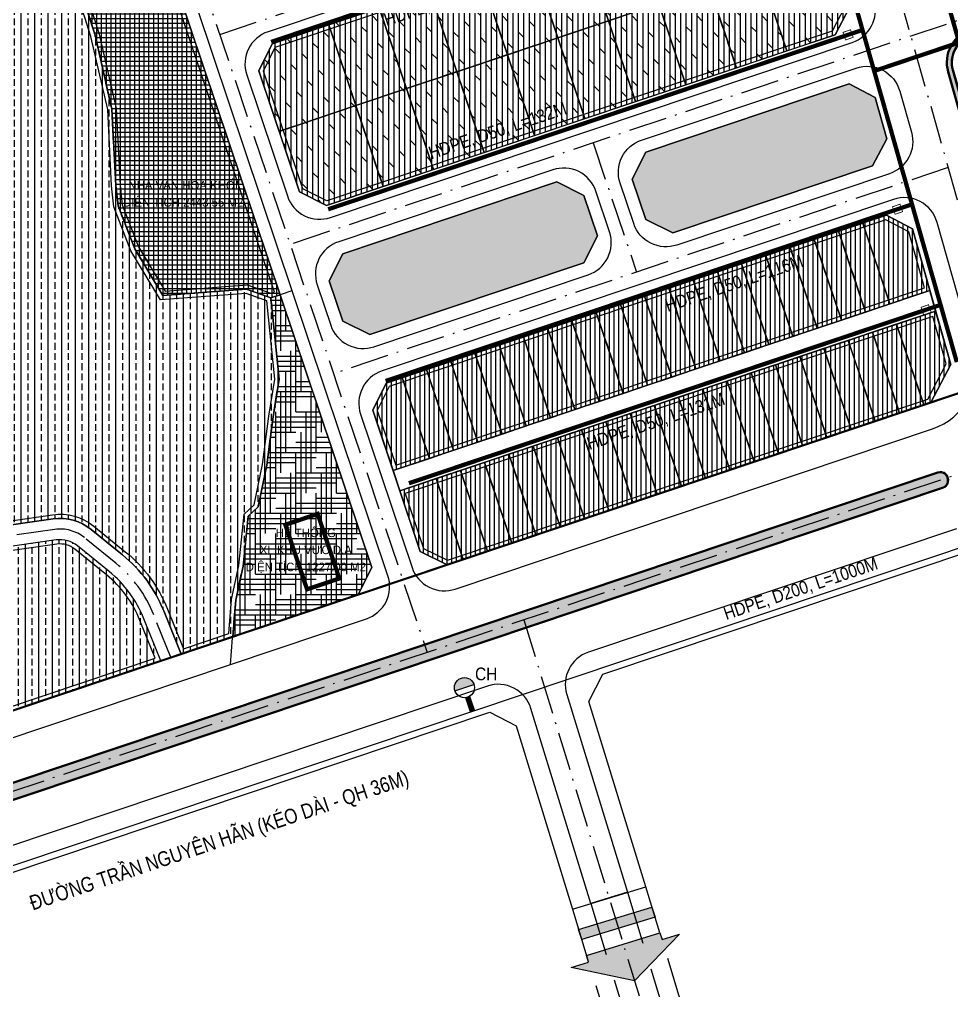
# Model space of a CAD drawing. Header units: metres. Extents: x 566631 to 574417, y 2062953 to 2068466.
# Drawn here: x 568291.8 to 568510.6, y 2065865.2 to 2066093.2 of the extents above; entities that cross this region are included whole.
import ezdxf
from ezdxf.enums import TextEntityAlignment as Align

# ---------------------------------------------------------------- set-up
doc = ezdxf.new("R2010")
doc.units = ezdxf.units.M
for name, pattern in [('ACAD_ISO10W100', [18.5, 12, -3, 0.5, -3]), ('CENTER', [2, 1.25, -0.25, 0.25, -0.25]), ('HIDDEN', [0.375, 0.25, -0.125])]:
    doc.linetypes.add(name, pattern=pattern)
doc.layers.get('0').update_dxf_attribs({"linetype": 'CONTINUOUS'})
doc.layers.add('boDnv', color=54, linetype='CONTINUOUS', lineweight=25)
for name, color, linetype in [('BoThamCo', 94, 'CONTINUOUS'), ('cap nuoc', 5, 'CONTINUOUS'), ('ChiaLo', 128, 'CENTER'), ('dat cong cong', 240, 'CONTINUOUS'), ('datHTKT', 20, 'CONTINUOUS'), ('datOBt', 42, 'CONTINUOUS'), ('datOlienke', 42, 'CONTINUOUS'), ('ddc', 32, 'CONTINUOUS'), ('ghi_chu', 7, 'CONTINUOUS'), ('hacth sdd', 8, 'CONTINUOUS'), ('hatchViaHe+LogDg', 129, 'CONTINUOUS'), ('LogDg', 7, 'CONTINUOUS'), ('LogDg phu', 7, 'CONTINUOUS'), ('loKBT', 42, 'CONTINUOUS'), ('LoLK', 6, 'CONTINUOUS'), ('RANHGIOI', 2, 'HIDDEN'), ('TimDg', 222, 'CONTINUOUS'), ('ViaHeS', 32, 'CONTINUOUS'), ('ViaHeSphu', 32, 'CONTINUOUS')]:
    doc.layers.add(name, color=color, linetype=linetype)
doc.styles.add('avantH', font='VHAVAN.ttf', dxfattribs={"height": 10})
doc.styles.add('phu', font='VHAVAN.ttf')
doc.styles.add('rms', font='romans.shx', dxfattribs={"width": 0.7, "bigfont": 'vns.shx'})
doc.styles.add('text', font='VHARIALN.ttf')
doc.linetypes.add('ADL', pattern='A,0.125,-0.15,["++",rms,S=0.5,R=0,X=0,Y=-0.2245],-1.35,1.125', length=2.75)
doc.linetypes.add('CN', pattern='A,22.92635,-1.427933,["cn",text,S=7,R=0,X=0,Y=-3.227539],-12.720089,24.170558', length=61.24493)

# ---------------------------------------------------------------- blocks, each defined once
blk = doc.blocks.new('HVD')
at = {"layer": 'cap nuoc', "color": 2, "lineweight": 0, "const_width": 0.3968999999999999}
blk.add_lwpolyline([(1.969350016675889, -2.049611301394179), (1.975967993028462, 1.919383181026205), (-1.993026489159092, 1.926001157145947), (-1.999644465744495, -2.042993325740099)], close=True, dxfattribs=at)
at = {"layer": 'cap nuoc', "color": 2, "linetype": 'Continuous', "lineweight": 0, "const_width": 0.1714607999999999}
for points in [[(-0.9872590047307312, 1.066059216856956), (0.9872590049635619, -1.066059217089787)], [(0.9389827866107225, 1.108816450694576), (-0.9389827870763838, -1.108816451160237)], [(1.019635720178485, 1.110606722533703), (-0.9066060711629689, 1.067849488928914)], [(0.9872590049635619, -1.066059217089787), (-0.9389827870763838, -1.108816451160237)]]:
    blk.add_lwpolyline(points, dxfattribs=at)
at = {"layer": 'cap nuoc', "color": 2, "lineweight": 0, "const_width": 1.984499999999999}
for points in [[(0.05373262194916606, 1.120966767659411), (0.03406086284667253, 1.804067696910352)], [(0.02952365926466882, -1.898068821523339), (0.02833772054873407, -1.054863744415343)]]:
    blk.add_lwpolyline(points, dxfattribs=at)

msp = doc.modelspace()

# ---------------------------------------------------------------- hatches: boundary and pattern name
h = msp.add_hatch()
h.set_pattern_fill('DOLMIT', color=40, scale=0.2, angle=90, style=0)
h.set_pattern_definition([(90, (568348.0354423441, 2066049.547926637), (-1.27, 7.776507174585693e-17), []), (135, (568348.0354423441, 2066049.547926637), (-2.539998268700197, -2.539998268700197), [1.796052, -3.5921])])
h.paths.add_polyline_path([(568486.6554240078, 2066096.008488852), (568483.2806343631, 2066089.607747814), (568363.9111248472, 2066049.547926637), (568357.5801499207, 2066052.697332371), (568348.0354423441, 2066081.138474353), (568351.1848480783, 2066087.46944928), (568472.3452544732, 2066128.130286656), (568478.450845489, 2066124.91111481)])
at = {"layer": 'cap nuoc'}
msp.add_hatch(color=1, dxfattribs=at).paths.add_polyline_path([(568398.5348369951, 2065937.102899789, 0.4142135622408622), (568395.5374552897, 2065938.581805967, 0.4142135623708078), (568394.0585491118, 2065935.584424263)])
at = {"layer": 'hacth sdd'}
h = msp.add_hatch(dxfattribs=at)
h.set_pattern_fill('BRASS', color=57, scale=0.5, angle=90, style=0)
h.set_pattern_definition([(90, (568266.8793983184, 2065944.215789926), (-3.175, 1.944126793646423e-16), []), (90, (568265.2918983183, 2065944.215789926), (-3.175, 1.944126793646423e-16), [1.5875, -0.79375])])
edge = h.paths.add_edge_path()
edge.add_line((568351.3674999999, 2065999.907999998), (568352.8139, 2066008.756))
edge.add_line((568352.8139, 2066008.756), (568350.8340941108, 2066027.838424062))
edge.add_line((568350.8340941108, 2066027.838424062), (568345.1729999994, 2066029.863000001))
edge.add_line((568345.1729999994, 2066029.863000001), (568325.5022999999, 2066028.388))
edge.add_line((568325.5022999999, 2066028.388), (568318.9279, 2066039.339))
edge.add_line((568318.9279, 2066039.339), (568314.9863983076, 2066049.423599376))
edge.add_line((568314.9863983076, 2066049.423599376), (568314.4636000001, 2066054.183000003))
edge.add_line((568314.4636000001, 2066054.183000003), (568313.5623999998, 2066072.149000001))
edge.add_line((568313.5623999998, 2066072.149000001), (568309.5899999994, 2066089.465000002))
edge.add_line((568309.5899999994, 2066089.465000002), (568303.3640622199, 2066109.111034814))
edge.add_line((568303.3640622199, 2066109.111034814), (568305.4579381634, 2066122.428643822))
edge.add_line((568305.4579381634, 2066122.428643822), (568308.3270612455, 2066126.268391711))
edge.add_line((568308.3270612455, 2066126.268391711), (568298.8248246654, 2066158.844744774))
edge.add_line((568298.8248246654, 2066158.844744774), (568299.7726598099, 2066167.626184671))
edge.add_line((568299.7726598099, 2066167.626184671), (568305.1559680107, 2066171.192696628))
edge.add_line((568305.1559680107, 2066171.192696628), (568304.4923737963, 2066173.170062317))
edge.add_line((568304.4923737963, 2066173.170062317), (568298.1814854505, 2066176.260822262))
edge.add_line((568298.1814854505, 2066176.260822262), (568290.1435999983, 2066173.452))
edge.add_line((568290.1435999983, 2066173.452), (568271.6118055442, 2066163.570508606))
edge.add_line((568271.6118055442, 2066163.570508606), (568268.9940249232, 2066159.159125155))
edge.add_line((568268.9940249232, 2066159.159125155), (568269.8847778293, 2066068.284759742))
edge.add_line((568269.8847778293, 2066068.284759742), (568267.9513999998, 2066022.266999998))
edge.add_line((568267.9513999998, 2066022.266999998), (568266.8793983184, 2065974.764369501))
edge.add_arc((568269.8786346917, 2065974.696685114), 2.999999999910792, 178.7072137354958, 278.1529226657059)
edge.add_line((568270.3040815864, 2065971.727005849), (568299.7805802036, 2065975.949914685))
edge.add_arc((568301.4114599662, 2065964.566144167), 11.49999999982594, 50.86864694758958, 98.15292266340992, ccw=False)
edge.add_line((568308.6691142952, 2065973.486707694), (568316.054263965, 2065967.478246088))
edge.add_arc((568295.5435017319, 2065942.267957858), 32.5000000000303, 21.86286711075968, 50.86864695039941, ccw=False)
edge.add_line((568325.7060298783, 2065954.370515266), (568329.7805605613, 2065944.215789926))
edge.add_line((568329.7805605613, 2065944.215789926), (568341.9024460879, 2065948.283835179))
edge.add_line((568341.9024460879, 2065948.283835179), (568342.6188681677, 2065956.87019987))
edge.add_line((568342.6188681677, 2065956.87019987), (568344.3313999998, 2065964.883999999))
edge.add_line((568344.3313999998, 2065964.883999999), (568345.571, 2065976.577))
edge.add_line((568345.571, 2065976.577), (568347.8497000001, 2065978.769000001))
edge.add_line((568347.8497000001, 2065978.769000001), (568349.9137, 2065988.549))
edge.add_line((568349.9137, 2065988.549), (568351.3674999999, 2065999.907999998))
at = {"layer": 'hacth sdd', "linetype": 'ByBlock'}
h = msp.add_hatch(dxfattribs=at)
h.set_pattern_fill('NET', color=1, scale=0.35, style=0)
h.set_pattern_definition([(0, (568303.3640622199, 2066027.838424062), (0, 1.11125), []), (90, (568303.3640622199, 2066027.838424062), (-1.11125, 6.80444377776248e-17), [])])
h.paths.add_polyline_path([(568319.0272458474, 2066129.859321115), (568308.3270612452, 2066126.26839171), (568305.4579381635, 2066122.428643822), (568303.3640622199, 2066109.111034814), (568309.5899999988, 2066089.465000002), (568313.5623999998, 2066072.149000001), (568314.4636000001, 2066054.183000004), (568314.9863983075, 2066049.423599376), (568318.9279000001, 2066039.339), (568325.5022999996, 2066028.388000001), (568345.1729999993, 2066029.863000001), (568350.8340941109, 2066027.838424062), (568353.0188965508, 2066028.571633032)])
h.paths.add_polyline_path([(568315.548470953, 2066047.932087828), (568345.0170763726, 2066047.932087828), (568345.0170763726, 2066052.682914001), (568315.548470953, 2066052.682914001)], flags=25)
h.paths.add_polyline_path([(568316.2332032728, 2066052.478023056), (568344.3323440527, 2066052.478023056), (568344.3323440527, 2066056.871942421), (568316.2332032728, 2066056.871942421)], flags=24)
at = {"layer": 'hacth sdd'}
h = msp.add_hatch(dxfattribs=at)
h.set_pattern_fill('CROSS', color=64, scale=0.05, style=0)
h.set_pattern_definition([(0, (568509.6369455474, 2066071.722147019), (0.3175, 0.3175), [0.15875, -0.4762500000000001]), (90, (568509.7163205474, 2066071.642772019), (-0.3175, 0.3175), [0.15875, -0.4762500000000001])])
edge = h.paths.add_edge_path()
edge.add_arc((568517.3448232812, 2066083.10775291), 7.750000000162574, 108.5514997310788, 195.847635484185)
edge.add_line((568509.8893907969, 2066080.991381848), (568512.4184256666, 2066072.082240604))
edge.add_arc((568512.8994213109, 2066072.218780672), 0.5000000000263506, 195.8476354566438, 285.8476354731199)
edge.add_arc((568512.8994213106, 2066072.218780672), 0.5000000002337133, 285.8476354915003, 375.8476354786671)
edge.add_line((568513.380416955, 2066072.355320741), (568510.8513820854, 2066081.264461985))
edge.add_arc((568517.3448232809, 2066083.10775291), 6.749999999734002, 108.55149973139831, 195.8476354869036, ccw=False)
edge.add_line((568515.1972640762, 2066089.507009856), (568554.7653288923, 2066102.785858092))
edge.add_arc((568554.6062504327, 2066103.259877125), 0.4999999998644963, 288.5514997353313, 378.5514997479784)
edge.add_arc((568554.6062504324, 2066103.259877126), 0.4999999999741136, 18.55149968890169, 108.5514997141958)
edge.add_line((568554.447171973, 2066103.733896159), (568514.8791071571, 2066090.455047922))
h = msp.add_hatch(dxfattribs=at)
h.set_pattern_fill('CROSS', color=64, scale=0.05, style=0)
h.set_pattern_definition([(0, (568435.6824570994, 2066043.072477463), (0.3175, 0.3175), [0.15875, -0.4762500000000001]), (90, (568435.7618320994, 2066042.993102463), (-0.3175, 0.3175), [0.15875, -0.4762500000000001])])
h.paths.add_polyline_path([(568492.0289382746, 2066058.789716741), (568495.4037279197, 2066065.190457779), (568492.6668393456, 2066074.831814316), (568486.5612483297, 2066078.050986161), (568438.8318628339, 2066062.033238785), (568435.6824570994, 2066055.702263859), (568438.8640262915, 2066046.221883197), (568445.1950012185, 2066043.072477463)])
h = msp.add_hatch(dxfattribs=at)
h.set_pattern_fill('CROSS', color=64, scale=0.05, style=0)
h.set_pattern_definition([(0, (568364.5796021438, 2066019.210708522), (0.3175, 0.3175), [0.15875, -0.4762500000000001]), (90, (568364.6589771438, 2066019.131333522), (-0.3175, 0.3175), [0.15875, -0.4762500000000001])])
h.paths.add_polyline_path([(568427.4875694988, 2066042.404000167), (568424.3060003067, 2066051.884380828), (568417.9750253796, 2066055.033786563), (568367.7290078779, 2066038.171469843), (568364.5796021438, 2066031.840494917), (568367.7611713358, 2066022.360114256), (568374.0921462626, 2066019.210708522), (568424.3381637646, 2066036.07302524)])
h = msp.add_hatch(dxfattribs=at)
h.set_pattern_fill('ANSI31', color=30, scale=0.35, angle=45, style=0)
h.set_pattern_definition([(90, (568374.7606235588, 2065987.282705812), (-1.11125, 1.110223024625157e-16), [])])
h.paths.add_polyline_path([(568505.517432517, 2066029.562470264), (568501.4151432577, 2066044.013783243), (568495.309552242, 2066047.23295509), (568377.9100292929, 2066007.834251729), (568374.7606235588, 2066001.503276803), (568379.5329773471, 2065987.282705812)])
h = msp.add_hatch(dxfattribs=at)
h.set_pattern_fill('HOUND', color=8, scale=0.75, style=0)
h.set_pattern_definition([(0, (0, 0), (4.762499999999999, 1.190625), [19.05, -9.524999999999999]), (90, (0, 0), (-1.190625, -4.762499999999999), [19.05, -9.524999999999999])])
h.paths.add_polyline_path([(568353.0188965506, 2066028.571633031), (568350.8340941106, 2066027.838424063), (568352.8139, 2066008.756), (568351.3675000003, 2065999.908), (568349.9137000002, 2065988.549000002), (568347.8497000001, 2065978.769000001), (568345.571, 2065976.577), (568344.3313999998, 2065964.883999998), (568342.6188681676, 2065956.870199869), (568341.9024460879, 2065948.283835178), (568371.370253204, 2065958.173086531), (568374.5196589387, 2065964.504061458)])
h.paths.add_polyline_path([(568351.3277893483, 2065970.304413356), (568366.8056479075, 2065970.304413356), (568366.8056479075, 2065975.428008861), (568351.3277893483, 2065975.428008861)], flags=24)
h.paths.add_polyline_path([(568347.8800034923, 2065966.441558101), (568370.2534337633, 2065966.441558101), (568370.2534337633, 2065970.528141049), (568347.8800034923, 2065970.528141049)], flags=24)
h.paths.add_polyline_path([(568344.3324159181, 2065962.366541578), (568373.8010213377, 2065962.366541578), (568373.8010213377, 2065967.117367751), (568344.3324159181, 2065967.117367751)], flags=24)
h = msp.add_hatch(dxfattribs=at)
h.set_pattern_fill('ANSI31', color=30, scale=0.35, angle=45, style=0)
h.set_pattern_definition([(90, (568381.1237619434, 2065965.172538755), (-1.11125, 1.110223024625157e-16), [])])
h.paths.add_polyline_path([(568505.7157784854, 2066003.258785055), (568510.4404839883, 2066012.219822507), (568506.8843550032, 2066024.74715291), (568381.1237619434, 2065982.542515481), (568385.8961157319, 2065968.321944489), (568392.2270906582, 2065965.172538755)])
h = msp.add_hatch(dxfattribs=at)
h.set_pattern_fill('CROSS', color=64, scale=0.05, style=0)
h.set_pattern_definition([(0, (568124.4922125977, 2065856.434559209), (0.3175, 0.3175), [0.15875, -0.4762500000000001]), (90, (568124.5715875977, 2065856.355184209), (-0.3175, 0.3175), [0.15875, -0.4762500000000001])])
edge = h.paths.add_edge_path()
edge.add_line((568507.4016826156, 2065986.683880588), (568218.8903567226, 2065889.860896478))
edge.add_arc((568219.1289744121, 2065889.149867929), 0.7499999998152637, 108.551499739547, 198.5514997423194)
edge.add_line((568218.4179458625, 2065888.911250239), (568219.0542454217, 2065887.015216656))
edge.add_arc((568219.7652739711, 2065887.253834346), 0.7499999998145147, 198.5514997114234, 288.5514997311157)
edge.add_line((568220.0038916605, 2065886.542805796), (568508.5152175536, 2065983.365789906))
edge.add_arc((568507.9584500846, 2065985.024835247), 1.749977559046246, 288.5514997359101, 468.5514997322966)
h = msp.add_hatch(dxfattribs=at)
h.set_pattern_fill('BRASS', color=57, scale=0.5, angle=90, style=0)
h.set_pattern_definition([(90, (0, 0), (-3.175, 1.944126793646423e-16), []), (90, (-1.5875, 9.720633968232115e-17), (-3.175, 1.944126793646423e-16), [1.5875, -0.79375])])
edge = h.paths.add_edge_path()
edge.add_arc((568295.5435017324, 2065942.267957858), 27.49999999979212, 21.86286711176513, 50.86864695136187)
edge.add_line((568312.8987620829, 2065963.599740206), (568305.5136124133, 2065969.608201813))
edge.add_arc((568301.4114599663, 2065964.566144167), 6.500000000457892, 50.86864694940639, 98.15292267179971)
edge.add_line((568300.4896583604, 2065971.000449242), (568269.2016005784, 2065966.518009947))
edge.add_arc((568269.627047473, 2065963.548330682), 3.000000000026891, 98.15292266350501, 178.7072137355459)
edge.add_line((568266.6278110995, 2065963.616015069), (568266.5147211042, 2065958.604761486))
edge.add_line((568266.5147211042, 2065958.604761486), (568267.5512936377, 2065934.916565742))
edge.add_line((568267.5512936377, 2065934.916565742), (568268.4270025401, 2065926.715778297))
edge.add_line((568268.4270025401, 2065926.715778297), (568271.5896563198, 2065924.687208234))
edge.add_line((568271.5896563198, 2065924.687208234), (568325.032442661, 2065942.622344876))
edge.add_line((568325.032442661, 2065942.622344876), (568321.0656409328, 2065952.508583358))
at = {"layer": 'hatchViaHe+LogDg'}
for points in [[(568423.091699341, 2065879.562989462), (568440.3012870726, 2065884.838412654), (568441.0556522327, 2065882.504140747), (568423.8110752319, 2065877.216227499)], [(568442.664325449, 2065877.192979452), (568446.7711588854, 2065878.451887258), (568436.1809333274, 2065867.502837894), (568421.3129150103, 2065870.6461584), (568425.419748447, 2065871.905066204), (568424.9401645205, 2065873.469574181), (568442.1847415204, 2065878.757487428)]]:
    msp.add_hatch(color=158, dxfattribs=at).paths.add_polyline_path(points)

# ---------------------------------------------------------------- linework, layer by layer
at = {"layer": 'boDnv', "color": 10, "linetype": 'ADL', "ltscale": 0.25}
for points in [[(568318.3973647004, 2066128.59312613), (568308.9412326886, 2066125.419694665), (568306.4073186519, 2066122.028557096), (568304.3885263877, 2066109.1885003), (568310.5555771969, 2066089.728284155), (568314.5567397312, 2066072.286906038), (568315.4608587482, 2066054.262713569), (568315.9659676324, 2066049.664352201), (568319.8286220529, 2066039.781488918), (568326.0423262777, 2066029.431301073), (568345.3098852241, 2066030.876071694), (568350.844503377, 2066028.896727326), (568351.7527015655, 2066029.201514178)], [(568485.5840755603, 2066096.120645941), (568482.5828278994, 2066090.428377358), (568363.9856581526, 2066050.627749614), (568358.3964030759, 2066053.408179515), (568349.1152653211, 2066081.063941048), (568351.8956952222, 2066086.653196125), (568472.2575524007, 2066127.046044306), (568477.6057609295, 2066124.22620225)], [(568504.2949533225, 2066030.207022216), (568500.5700586983, 2066043.328870683), (568495.2218501696, 2066046.148712739), (568378.6208764367, 2066007.017998573), (568375.8404465357, 2066001.428743497), (568380.162858494, 2065988.548900797)], [(568505.0179720217, 2066004.079414598), (568509.3691355408, 2066012.331979595), (568506.2086448031, 2066023.465577919), (568382.3899569287, 2065981.912634334), (568386.712368887, 2065969.032791633), (568392.3016239635, 2065966.252361732)]]:
    msp.add_lwpolyline(points, close=True, dxfattribs=at)
msp.add_lwpolyline([(568270.1622659549, 2065972.716898937), (568299.638764572, 2065976.939807774, -0.2092946848025606), (568309.3002146716, 2065974.262408871), (568316.6853643414, 2065968.253947264, -0.127241695537842), (568326.6341076675, 2065954.742901648), (568330.3571749746, 2065945.464108857), (568340.9606091365, 2065949.022569289), (568341.6276299753, 2065957.016856932), (568343.3425075066, 2065965.04163377), (568344.6150046675, 2065977.044948793), (568346.9347663947, 2065979.276448204), (568348.9269160428, 2065988.715994502), (568350.3777966455, 2066000.052184324), (568351.8054628876, 2066008.78558512), (568349.9044169948, 2066027.108878373), (568345.0361147744, 2066028.849928308), (568324.9622737219, 2066027.344698928), (568318.0271779473, 2066038.896511082), (568314.0068289827, 2066049.182846551), (568313.466341252, 2066054.103286438), (568312.5680602685, 2066072.011093964), (568308.6244228012, 2066089.201715849), (568302.3395980519, 2066109.033569328)], format="xyb", dxfattribs=at)
msp.add_lwpolyline([(568320.1375631436, 2065952.136196976, 0.1272416955373701), (568312.2676617065, 2065962.82403903), (568304.882512037, 2065968.832500637, 0.2092946848358073), (568300.631473992, 2065970.010556154), (568269.34341621, 2065965.528116859, 0.3667115997699661), (568267.6275565573, 2065963.593453607), (568267.5152146865, 2065958.615350984), (568268.548967711, 2065934.991587861), (568269.3704445102, 2065927.298670039), (568271.7260097852, 2065925.787777753), (568323.7098099142, 2065943.233285787)], format="xyb", close=True, dxfattribs=at)
at = {"layer": 'BoThamCo'}
for points in [[(568514.8791071571, 2066090.455047922, 0.4004581229580766), (568509.8893907969, 2066080.991381848), (568512.4184256666, 2066072.082240604, 0.41421356243522), (568513.0359613793, 2066071.737785028, 0.4142135623651709), (568513.380416955, 2066072.355320741), (568510.8513820854, 2066081.264461985, -0.4004581229621962), (568515.1972640762, 2066089.507009856), (568554.7653288923, 2066102.785858092, 0.4142135624363085), (568555.0802694656, 2066103.418955585, 0.4142135626198518), (568554.447171973, 2066103.733896159)], [(568507.4016826156, 2065986.683880588), (568218.8903567226, 2065889.860896478, 0.4142135623253476), (568218.4179458625, 2065888.911250239), (568219.0542454217, 2065887.015216656, 0.4142135623537703), (568220.0038916605, 2065886.542805796), (568508.5152175536, 2065983.365789906, 1)]]:
    msp.add_lwpolyline(points, format="xyb", close=True, dxfattribs=at)
for points in [[(568492.0289382746, 2066058.789716741), (568495.4037279197, 2066065.190457779), (568492.6668393456, 2066074.831814316), (568486.5612483297, 2066078.050986161), (568438.8318628339, 2066062.033238785), (568435.6824570994, 2066055.702263859), (568438.8640262915, 2066046.221883197), (568445.1950012185, 2066043.072477463)], [(568427.4875694988, 2066042.404000167), (568424.3060003067, 2066051.884380828), (568417.9750253796, 2066055.033786563), (568367.7290078779, 2066038.171469843), (568364.5796021438, 2066031.840494917), (568367.7611713358, 2066022.360114256), (568374.0921462626, 2066019.210708522), (568424.3381637646, 2066036.07302524)]]:
    msp.add_lwpolyline(points, close=True, dxfattribs=at)
at = {"layer": 'cap nuoc', "color": 1}
msp.add_line((568394.0585491123, 2065935.584424263), (568398.5348369979, 2065937.10289979), dxfattribs=at)
at = {"layer": 'cap nuoc', "color": 7, "linetype": 'CN', "ltscale": 0.15, "const_width": 1}
msp.add_lwpolyline([(568433.7736798502, 2066386.993595182), (568429.5666407658, 2066379.511027563), (568531.6952090708, 2066019.738273529)], dxfattribs=at)
at = {"layer": 'cap nuoc', "color": 7, "linetype": 'CN', "ltscale": 0.15}
for points, format in [([(568401.8016811043, 2066378.151594115, 1, 1, 0), (568409.3233079179, 2066373.922594179, 1, 1, 0), (568511.8481458205, 2066012.753883981, 1, 1, 0)], "xyseb"), ([(568206.2712721112, 2065866.42858931), (568208.887118395, 2065867.253600616), (568657.9772794377, 2066017.96605321, 0.05068378633203768), (568845.2377693886, 2066102.731810202), (569015.8720240651, 2066201.873694099), (569173.9551101833, 2066290.083250264)], "xyb"), ([(568492.4516962091, 2066081.082601508, 1, 1, 0), (568692.6839423395, 2066148.279559982, 1, 1, 0)], "xyseb")]:
    msp.add_lwpolyline(points, format=format, dxfattribs=at)
at = {"layer": 'cap nuoc', "color": 5, "linetype": 'CN', "ltscale": 0.15, "const_width": 1}
for points in [[(568350.9137123391, 2066087.90586244), (568478.3723946012, 2066130.680370266)], [(568364.3075664695, 2066048.626160532), (568489.7178512367, 2066090.713236218)], [(568377.7792845232, 2066008.317779409), (568501.3366923695, 2066049.7830387)]]:
    msp.add_lwpolyline(points, dxfattribs=at)
at = {"layer": 'cap nuoc', "color": 5, "linetype": 'CN', "ltscale": 0.15}
msp.add_lwpolyline([(568383.2562457655, 2065984.312976545, 1, 1, 0), (568508.0346125518, 2066026.18798366, 1, 1, 0)], format="xyseb", dxfattribs=at)
at = {"layer": 'cap nuoc', "color": 7, "linetype": 'Continuous', "const_width": 1.323}
msp.add_lwpolyline([(568398.1838166245, 2065930.780642918), (568397.0559308176, 2065934.105518084)], dxfattribs=at)
at = {"layer": 'cap nuoc', "color": 1, "linetype": 'Continuous'}
msp.add_circle((568396.2966930537, 2065936.343662025), 2.36341496288611, dxfattribs=at)
at = {"layer": 'ChiaLo', "ltscale": 5}
for points in [[(568341.3591715676, 2065941.772655123), (568342.6188681679, 2065956.87019987), (568344.3314, 2065964.884), (568345.571, 2065976.577), (568347.8497, 2065978.769), (568349.9137, 2065988.549), (568351.3675, 2065999.908), (568352.8139, 2066008.756), (568350.8340941106, 2066027.838424062), (568345.173, 2066029.863), (568325.5023, 2066028.388), (568318.9279, 2066039.339), (568314.9863983075, 2066049.423599377), (568314.4636000001, 2066054.183), (568313.5623999999, 2066072.149), (568309.5899999999, 2066089.465), (568303.3640622199, 2066109.111034813), (568305.4579381634, 2066122.428643822), (568308.3270612456, 2066126.268391711), (568298.8248246656, 2066158.844744774), (568299.7726598099, 2066167.626184672), (568307.7448057504, 2066172.907835425)], [(568471.9874643803, 2066085.817815428), (568459.2611876114, 2066123.739338071)], [(568460.1369885543, 2066081.840853938), (568447.4107117854, 2066119.762376581)], [(568448.2865127282, 2066077.863892447), (568435.5602359594, 2066115.785415091)], [(568436.4360369021, 2066073.886930957), (568423.7097601333, 2066111.8084536)], [(568482.5531347486, 2066110.459801831), (568352.8077961325, 2066066.917903362)], [(568424.5855610762, 2066069.909969467), (568411.8592843072, 2066107.83149211)], [(568412.7350852501, 2066065.933007977), (568400.0088084812, 2066103.85453062)], [(568400.884609424, 2066061.956046486), (568388.1583326551, 2066099.877569129)], [(568389.034133598, 2066057.979084996), (568376.3078568291, 2066095.900607639)], [(568377.183657772, 2066054.002123506), (568364.4573810031, 2066091.923646149)], [(568489.77852109, 2066045.376768197), (568496.1416594745, 2066026.416006875)], [(568484.0902926936, 2066043.467826681), (568490.453431078, 2066024.50706536)], [(568478.4020642971, 2066041.558885166), (568484.7652026815, 2066022.598123845)], [(568472.7138359008, 2066039.649943651), (568479.0769742851, 2066020.689182329)], [(568467.0256075043, 2066037.741002135), (568473.3887458887, 2066018.780240814)], [(568455.6491507114, 2066033.923119105), (568462.0122890958, 2066014.962357783)], [(568461.3373791078, 2066035.83206062), (568467.7005174923, 2066016.871299299)], [(568449.9609223149, 2066032.014177589), (568456.3240606993, 2066013.053416268)], [(568350.8340941108, 2066027.838424062), (568355.863010749, 2066029.52610379)], [(568505.517432517, 2066029.562470265), (568379.5329773473, 2065987.282705811)], [(568444.2726939186, 2066030.105236074), (568450.635832303, 2066011.144474753)], [(568444.9476039064, 2066009.235533237), (568438.584465522, 2066028.196294559)], [(568506.8843550032, 2066024.747152909), (568381.1237619433, 2065982.542515481)], [(568432.8962371256, 2066026.287353043), (568439.25937551, 2066007.326591722)], [(568421.5197803328, 2066022.469470013), (568427.8829187171, 2066003.508708691)], [(568427.2080087292, 2066024.378411528), (568433.5711471136, 2066005.417650207)], [(568415.8315519363, 2066020.560528497), (568422.1946903206, 2066001.599767176)], [(568497.7324440706, 2066021.675816545), (568504.0955897111, 2066002.715033602)], [(568410.1433235399, 2066018.651586982), (568416.5064619243, 2065999.690825661)], [(568486.3559872777, 2066017.857933514), (568492.7191329182, 2065998.897150571)], [(568492.0442156742, 2066019.76687503), (568498.4073613146, 2066000.806092087)], [(568404.4550951434, 2066016.742645467), (568410.8182335278, 2065997.781884145)], [(568480.6677588812, 2066015.948991999), (568487.0309045218, 2065996.988209056)], [(568398.7668667469, 2066014.833703951), (568405.1300051314, 2065995.87294263)], [(568474.9795304848, 2066014.040050484), (568481.3426761254, 2065995.079267541)], [(568387.3904099541, 2066011.015820921), (568393.7535483385, 2065992.055059599)], [(568393.0786383506, 2066012.924762436), (568399.441776735, 2065993.964001115)], [(568469.2913020884, 2066012.131108968), (568475.6544477289, 2065993.170326025)], [(568381.7021815577, 2066009.106879406), (568388.0653199421, 2065990.146118084)], [(568463.603073692, 2066010.222167453), (568469.9662193324, 2065991.26138451)], [(568452.226616899, 2066006.404284422), (568458.5897625395, 2065987.443501479)], [(568457.9148452955, 2066008.313225938), (568464.277990936, 2065989.352442995)], [(568452.9015341431, 2065985.534559964), (568446.5383885026, 2066004.495342907)], [(568440.8501601061, 2066002.586401392), (568447.2133057467, 2065983.625618449)], [(568435.1619317097, 2066000.677459876), (568441.5250773503, 2065981.716676933)], [(568429.4737033133, 2065998.768518361), (568435.8368489539, 2065979.807735418)], [(568418.0972465205, 2065994.95063533), (568424.4603921609, 2065975.989852387)], [(568423.7854749168, 2065996.859576846), (568430.1486205574, 2065977.898793902)], [(568412.409018124, 2065993.041693815), (568418.7721637645, 2065974.080910872)], [(568406.7207897275, 2065991.1327523), (568413.0839353681, 2065972.171969356)], [(568401.032561331, 2065989.223810784), (568407.3957069716, 2065970.263027841)], [(568395.3443329346, 2065987.314869269), (568401.7074785752, 2065968.354086326)], [(568389.6561045381, 2065985.405927754), (568396.0192501787, 2065966.445144811)]]:
    msp.add_lwpolyline(points, dxfattribs=at)
at = {"layer": 'dat cong cong'}
msp.add_lwpolyline([(568319.0272458474, 2066129.859321115), (568308.3270612452, 2066126.26839171), (568305.4579381635, 2066122.428643822), (568303.3640622199, 2066109.111034814), (568309.5899999988, 2066089.465000002), (568313.5623999998, 2066072.149000001), (568314.4636000001, 2066054.183000004), (568314.9863983075, 2066049.423599376), (568318.9279000001, 2066039.339), (568325.5022999996, 2066028.388000001), (568345.1729999993, 2066029.863000001), (568350.8340941109, 2066027.838424062), (568353.0188965508, 2066028.571633032)], close=True, dxfattribs=at)
at = {"layer": 'datHTKT'}
msp.add_lwpolyline([(568353.0188965506, 2066028.571633031), (568350.8340941106, 2066027.838424063), (568352.8139, 2066008.756), (568351.3675000003, 2065999.908), (568349.9137000002, 2065988.549000002), (568347.8497000001, 2065978.769000001), (568345.571, 2065976.577), (568344.3313999998, 2065964.883999998), (568342.6188681676, 2065956.870199869), (568341.9024460879, 2065948.283835178), (568371.370253204, 2065958.173086531), (568374.5196589387, 2065964.504061458)], close=True, dxfattribs=at)
at = {"layer": 'datOBt'}
msp.add_lwpolyline([(568486.6554240078, 2066096.008488852), (568483.2806343631, 2066089.607747814), (568363.9111248472, 2066049.547926637), (568357.5801499207, 2066052.697332371), (568348.0354423441, 2066081.138474353), (568351.1848480783, 2066087.46944928), (568472.3452544732, 2066128.130286656), (568478.450845489, 2066124.91111481)], close=True, dxfattribs=at)
at = {"layer": 'datOlienke'}
for points in [[(568505.517432517, 2066029.562470264), (568501.4151432577, 2066044.013783243), (568495.309552242, 2066047.23295509), (568377.9100292929, 2066007.834251729), (568374.7606235588, 2066001.503276803), (568379.5329773471, 2065987.282705812)], [(568505.7157784854, 2066003.258785055), (568510.4404839883, 2066012.219822507), (568506.8843550032, 2066024.74715291), (568381.1237619434, 2065982.542515481), (568385.8961157319, 2065968.321944489), (568392.2270906582, 2065965.172538755)]]:
    msp.add_lwpolyline(points, close=True, dxfattribs=at)
at = {"layer": 'ddc'}
msp.add_lwpolyline([(568270.3040815864, 2065971.727005849), (568299.7805802036, 2065975.949914685, -0.2092946848014793), (568308.6691142952, 2065973.486707694), (568316.054263965, 2065967.478246088, -0.1272416955386747), (568325.7060298783, 2065954.370515266), (568329.7805605613, 2065944.215789926), (568341.9024460879, 2065948.283835179), (568342.6188681677, 2065956.87019987), (568344.3313999998, 2065964.883999999), (568345.571, 2065976.577), (568347.8497000001, 2065978.769000001), (568349.9137, 2065988.549), (568351.3674999999, 2065999.907999998), (568352.8139, 2066008.756), (568350.8340941108, 2066027.838424062), (568345.1729999994, 2066029.863000001), (568325.5022999999, 2066028.388), (568318.9279, 2066039.339), (568314.9863983076, 2066049.423599376), (568314.4636000001, 2066054.183000003), (568313.5623999998, 2066072.149000001), (568309.5899999994, 2066089.465000002), (568303.3640622199, 2066109.111034814)], format="xyb", dxfattribs=at)
msp.add_lwpolyline([(568321.0656409328, 2065952.508583358, 0.1272416955388509), (568312.8987620829, 2065963.599740206), (568305.5136124133, 2065969.608201813, 0.2092946848375222), (568300.4896583604, 2065971.000449242), (568269.2016005784, 2065966.518009947, 0.3667115997759727), (568266.6278110995, 2065963.616015069), (568266.5147211042, 2065958.604761486), (568267.5512936377, 2065934.916565742), (568268.4270025401, 2065926.715778297), (568271.5896563198, 2065924.687208234), (568325.032442661, 2065942.622344876)], format="xyb", close=True, dxfattribs=at)
at = {"layer": 'hatchViaHe+LogDg', "color": 158, "const_width": 1}
msp.add_lwpolyline([(568354.2605392169, 2065974.582159681), (568361.8448437243, 2065977.127415098), (568366.9353544316, 2065961.958806041), (568359.3510499245, 2065959.413550623), (568354.2605392169, 2065974.582159681)], close=True, dxfattribs=at)
at = {"layer": 'LogDg'}
for points in [[(568307.5114799796, 2066173.603095214, 0.4178495740815646), (568298.5660109784, 2066177.984142028), (568289.5397449452, 2066174.829932238), (568218.0871303951, 2066136.730092668, 0.0071825281807716), (568214.2764170027, 2066134.627299105), (568168.3951062838, 2066108.442795665, 0.3983409687927469), (568165.206616152, 2066097.91371037, -0.0869340505151516), (568180.7357652984, 2066046.00158992), (568195.5077936664, 2065920.579411009), (568197.502560353, 2065908.216961894, 0.4630470927238416), (568213.1672127853, 2065898.752063298), (568373.2791947199, 2065952.484858136, 0.4142135623744509), (568378.3182438948, 2065962.614418018), (568307.5114799798, 2066173.603095214)], [(568492.4516431224, 2066097.561467824), (568484.2501082047, 2066126.453371955, 0.4281041090882073), (568474.0089225447, 2066131.853035387), (568350.2303773209, 2066090.313563479, 0.4142135623730951), (568345.191328146, 2066080.184003596), (568354.736035723, 2066051.742861613, 0.4142135623733157), (568364.8655956053, 2066046.703812439), (568487.3009681699, 2066087.792522199, 0.4004581229564053), (568492.4516431226, 2066097.561467824)], [(568514.7995679273, 2066090.692057439, 0.4004581229584932), (568509.6488929748, 2066080.923111813), (568512.1779278446, 2066072.013970569, 0.4142135624058962), (568513.1042314136, 2066071.497287206, 0.4142135624714987), (568513.620914777, 2066072.423590775), (568511.0918799074, 2066081.332732019, -0.4004581229584932), (568515.276803306, 2066089.270000339), (568554.8448681221, 2066102.548848576, 0.4142135624054205), (568555.3172789821, 2066103.498494815, 0.4142135625564191), (568554.3676327432, 2066103.970905675), (568514.7995679271, 2066090.692057439)], [(568498.466102062, 2066076.374071462), (568501.1999470342, 2066066.743436752, -0.4004581229593721), (568496.0492720818, 2066056.974491127), (568446.1494719756, 2066040.228363266, -0.4142135623813669), (568436.0199120931, 2066045.26741244), (568432.838342901, 2066054.747793101, -0.4142135623732856), (568437.877392076, 2066064.877352983), (568488.2249164019, 2066081.773734894, -0.4281041090909464), (568498.4661020618, 2066076.374071462)], [(568425.292634522, 2066033.228911043, 0.4142135623679162), (568430.3316836967, 2066043.358470925), (568427.1501145046, 2066052.838851586, 0.4142135623740439), (568417.0205546222, 2066057.877900761), (568366.7745371206, 2066041.015584042, 0.4142135623730951), (568361.7354879458, 2066030.886024159), (568364.917057138, 2066021.405643499, 0.4142135623740292), (568375.0466170205, 2066016.366594324), (568425.292634522, 2066033.228911043)], [(568507.3221433858, 2065986.920890104), (568218.8108174927, 2065890.097905995, 0.4142135623299213), (568218.1809363458, 2065888.83171101), (568218.817235905, 2065886.935677426, 0.4142135623729348), (568220.0834308902, 2065886.30579628), (568508.5947567833, 2065983.12878039, 1.000000000018519), (568507.3221433855, 2065986.920890104)], [(568511.7763258592, 2065973.648400074), (568425.4033475313, 2065944.66205272, 0.4065199173239304), (568420.2998972234, 2065934.733115661), (568434.5334948065, 2065888.299997894), (568425.928700944, 2065885.662286299), (568411.8881333356, 2065931.465697941, 0.4219492915589893), (568401.6941723208, 2065936.705369939), (568275.2207022596, 2065894.261494488, 0.3468311455305138)]]:
    msp.add_lwpolyline(points, format="xyb", dxfattribs=at)
msp.add_lwpolyline([(568394.1360394299, 2065959.484288737), (568506.1220922248, 2065997.066258099, 0.400458122952699), (568515.7796077605, 2066015.383031146), (568507.2144059739, 2066045.556040389, 0.4281041090850075), (568496.9732203138, 2066050.955703821), (568376.9555585356, 2066010.678365927, 0.4142135623730329), (568371.9165093607, 2066000.548806044), (568384.0064795474, 2065964.523337912, 0.414213562378492)], format="xyb", close=True, dxfattribs=at)
at = {"layer": 'LogDg', "ltscale": 0.75}
for points in [[(568423.0916993408, 2065879.562989462), (568440.3012870725, 2065884.838412654), (568441.0556522326, 2065882.504140748), (568423.8110752316, 2065877.216227499)], [(568442.6643254489, 2065877.192979452), (568446.7711588853, 2065878.451887258), (568436.1809333274, 2065867.502837894), (568421.3129150101, 2065870.6461584), (568425.4197484469, 2065871.905066204), (568424.9401645205, 2065873.469574181), (568442.1847415203, 2065878.757487428)]]:
    msp.add_lwpolyline(points, close=True, dxfattribs=at)
at = {"layer": 'LogDg phu', "linetype": 'HIDDEN', "ltscale": 50}
for points in [[(568434.5334948064, 2065888.299997894), (568471.1410656178, 2065768.878071235, 0.4105757620936138), (568481.0391042605, 2065763.54543204), (568563.0457261107, 2065787.572222522), (568574.6342825887, 2065790.967511801, 0.4165875132634484), (568580.0437538575, 2065800.956215434), (568539.4352256665, 2065935.510370933)], [(568425.9287009441, 2065885.662286299), (568462.4451474476, 2065766.537627127, -0.4178607443335152), (568457.0457747676, 2065756.515722872), (568355.7216982578, 2065726.829189001, -0.3452570168488849), (568346.5539196068, 2065730.48960754), (568280.2712324895, 2065844.65190037)]]:
    msp.add_lwpolyline(points, format="xyb", dxfattribs=at)
at = {"layer": 'loKBT'}
for points in [[(568435.5602359592, 2066115.78541509), (568423.7097601332, 2066111.808453601), (568430.072898518, 2066092.847692279), (568441.9233743439, 2066096.824653769)], [(568423.7097601332, 2066111.8084536), (568411.8592843073, 2066107.83149211), (568418.2224226919, 2066088.870730788), (568430.0728985178, 2066092.847692279)], [(568482.5531347484, 2066110.459801831), (568465.6243259958, 2066104.77857675), (568471.9874643802, 2066085.817815428), (568483.2806343633, 2066089.607747815), (568486.6554240079, 2066096.008488852)], [(568411.8592843076, 2066107.83149211), (568400.0088084812, 2066103.85453062), (568406.3719468658, 2066084.893769298), (568418.2224226919, 2066088.870730788)], [(568465.6243259957, 2066104.77857675), (568453.7738501697, 2066100.80161526), (568460.1369885539, 2066081.840853938), (568471.9874643803, 2066085.817815429)], [(568400.0088084812, 2066103.854530619), (568388.1583326552, 2066099.877569129), (568394.5214710395, 2066080.916807808), (568406.3719468657, 2066084.893769298)], [(568388.1583326552, 2066099.877569129), (568376.3078568288, 2066095.900607638), (568382.6709952133, 2066076.939846318), (568394.5214710395, 2066080.916807808)], [(568453.7738501697, 2066100.801615259), (568441.9233743439, 2066096.824653769), (568448.286512728, 2066077.863892448), (568460.136988554, 2066081.840853938)], [(568376.3078568289, 2066095.900607639), (568364.4573810032, 2066091.923646148), (568370.8205193875, 2066072.962884827), (568382.6709952133, 2066076.939846317)], [(568441.9233743441, 2066096.824653769), (568430.0728985178, 2066092.847692278), (568436.4360369021, 2066073.886930957), (568448.2865127282, 2066077.863892447)], [(568364.4573810031, 2066091.923646149), (568351.1848480781, 2066087.46944928), (568348.035442344, 2066081.138474354), (568352.8077961324, 2066066.917903363), (568370.8205193876, 2066072.962884827)], [(568430.0728985177, 2066092.847692279), (568418.222422692, 2066088.870730788), (568424.5855610762, 2066069.909969467), (568436.4360369022, 2066073.886930957)], [(568418.2224226921, 2066088.870730788), (568406.3719468655, 2066084.893769298), (568412.7350852503, 2066065.933007976), (568424.5855610764, 2066069.909969466)], [(568406.3719468656, 2066084.893769298), (568394.5214710395, 2066080.916807808), (568400.884609424, 2066061.956046486), (568412.7350852502, 2066065.933007976)], [(568394.5214710395, 2066080.916807808), (568382.6709952134, 2066076.939846318), (568389.0341335977, 2066057.979084995), (568400.884609424, 2066061.956046486)], [(568382.6709952134, 2066076.939846317), (568370.8205193876, 2066072.962884828), (568377.1836577721, 2066054.002123505), (568389.0341335979, 2066057.979084996)], [(568370.8205193875, 2066072.962884827), (568352.8077961325, 2066066.917903363), (568357.5801499205, 2066052.697332372), (568363.9111248474, 2066049.547926637), (568377.1836577718, 2066054.002123506)]]:
    msp.add_lwpolyline(points, close=True, dxfattribs=at)
at = {"layer": 'LoLK'}
for points in [[(568489.7785210902, 2066045.376768196), (568484.0902926935, 2066043.467826681), (568490.453431078, 2066024.50706536), (568496.1416594745, 2066026.416006876)], [(568501.4151432577, 2066044.013783243), (568495.3095522417, 2066047.232955088), (568489.7785210903, 2066045.376768196), (568496.1416594745, 2066026.416006876), (568505.5174325171, 2066029.562470265)], [(568484.0902926937, 2066043.467826681), (568478.4020642976, 2066041.558885166), (568484.7652026813, 2066022.598123845), (568490.4534310779, 2066024.50706536)], [(568481.9017904084, 2066031.130466439), (568478.4020642972, 2066041.558885165), (568472.7138359006, 2066039.64994365), (568479.0769742848, 2066020.689182329), (568484.7652026817, 2066022.598123844)], [(568472.7138359005, 2066039.64994365), (568467.0256075043, 2066037.741002135), (568473.3887458885, 2066018.780240814), (568479.0769742848, 2066020.689182329)], [(568467.0256075044, 2066037.741002135), (568461.3373791076, 2066035.83206062), (568467.700517492, 2066016.871299298), (568473.3887458885, 2066018.780240814)], [(568455.6491507113, 2066033.923119104), (568449.9609223149, 2066032.014177589), (568456.3240606989, 2066013.053416268), (568462.0122890956, 2066014.962357783)], [(568461.3373791077, 2066035.83206062), (568455.6491507111, 2066033.923119105), (568462.0122890956, 2066014.962357783), (568467.700517492, 2066016.871299298)], [(568449.9609223148, 2066032.014177589), (568444.2726939183, 2066030.105236073), (568450.6358323025, 2066011.144474752), (568456.324060699, 2066013.053416268)], [(568444.2726939183, 2066030.105236074), (568438.5844655219, 2066028.196294558), (568444.9476039064, 2066009.235533237), (568450.6358323024, 2066011.144474752)], [(568438.584465522, 2066028.196294558), (568432.8962371259, 2066026.287353043), (568439.2593755103, 2066007.326591722), (568444.9476039065, 2066009.235533237)], [(568432.8962371257, 2066026.287353043), (568427.2080087296, 2066024.378411528), (568433.5711471133, 2066005.417650207), (568439.2593755102, 2066007.326591722)], [(568506.8843550032, 2066024.74715291), (568497.7324440705, 2066021.675816545), (568504.095582455, 2066002.715055223), (568505.7157784856, 2066003.258785055), (568510.4404839885, 2066012.219822507)], [(568421.5197803328, 2066022.469470013), (568415.8315519365, 2066020.560528498), (568422.1946903208, 2066001.599767176), (568427.8829187171, 2066003.508708692)], [(568427.2080087294, 2066024.378411528), (568421.5197803327, 2066022.469470013), (568427.8829187172, 2066003.508708691), (568433.5711471135, 2066005.417650207)], [(568415.8315519365, 2066020.560528497), (568410.1433235396, 2066018.651586982), (568416.5064619243, 2065999.690825661), (568422.1946903206, 2066001.599767176)], [(568497.7324440706, 2066021.675816545), (568492.0442156742, 2066019.76687503), (568498.4073540585, 2066000.806113708), (568504.095582455, 2066002.715055223)], [(568410.1433235399, 2066018.651586982), (568404.4550951435, 2066016.742645467), (568410.8182335278, 2065997.781884146), (568416.5064619242, 2065999.690825661)], [(568489.2193995507, 2066009.325590919), (568486.3559872773, 2066017.857933514), (568480.667758881, 2066015.948991999), (568487.0308972658, 2065996.988230677), (568492.719125662, 2065998.897172192)], [(568492.0442156742, 2066019.766875029), (568486.3559872778, 2066017.857933514), (568492.7191256623, 2065998.897172193), (568498.4073540585, 2066000.806113708)], [(568404.4550951435, 2066016.742645467), (568398.7668667469, 2066014.833703952), (568405.1300051314, 2065995.87294263), (568410.8182335277, 2065997.781884145)], [(568480.6677588812, 2066015.948991999), (568474.9795304848, 2066014.040050484), (568481.3426688691, 2065995.079289162), (568487.0308972661, 2065996.988230677)], [(568398.7668667469, 2066014.833703951), (568393.0786383509, 2066012.924762436), (568396.5783644619, 2066002.496343709), (568399.4417767347, 2065993.964001115), (568405.1300051312, 2065995.87294263)], [(568474.9795304848, 2066014.040050483), (568469.2913020884, 2066012.131108968), (568475.6544404726, 2065993.170347646), (568481.342668869, 2065995.079289161)], [(568387.390409954, 2066011.015820921), (568381.7021815577, 2066009.106879406), (568388.0653199421, 2065990.146118084), (568393.7535483387, 2065992.0550596)], [(568393.0786383504, 2066012.924762436), (568387.3904099541, 2066011.01582092), (568393.7535483385, 2065992.0550596), (568399.4417767348, 2065993.964001116)], [(568469.2913020882, 2066012.131108968), (568463.6030736916, 2066010.222167453), (568469.9662120761, 2065991.261406131), (568475.6544404725, 2065993.170347647)], [(568381.7021815578, 2066009.106879406), (568377.9100292929, 2066007.834251728), (568374.7606235587, 2066001.503276802), (568379.5329773471, 2065987.282705811), (568388.0653199422, 2065990.146118085)], [(568463.6030736917, 2066010.222167452), (568457.9148452955, 2066008.313225937), (568464.2779836796, 2065989.352464616), (568469.9662120763, 2065991.261406131)], [(568452.2266168989, 2066006.404284422), (568446.5383885024, 2066004.495342907), (568452.901526887, 2065985.534581585), (568458.5897552833, 2065987.4435231)], [(568457.9148452955, 2066008.313225937), (568452.2266168989, 2066006.404284422), (568458.5897552831, 2065987.4435231), (568464.2779836797, 2065989.352464615)], [(568446.5383885026, 2066004.495342906), (568440.8501601064, 2066002.586401391), (568447.2132984907, 2065983.62564007), (568452.9015268872, 2065985.534581586)], [(568440.8501601066, 2066002.586401392), (568435.1619317099, 2066000.677459876), (568441.5250700945, 2065981.716698555), (568447.2132984906, 2065983.62564007)], [(568435.1619317097, 2066000.677459877), (568429.4737033132, 2065998.768518361), (568435.836841698, 2065979.807757039), (568441.5250700945, 2065981.716698554)], [(568429.4737033133, 2065998.768518361), (568423.7854749169, 2065996.859576845), (568430.1486133015, 2065977.898815524), (568435.836841698, 2065979.807757039)], [(568418.0972465205, 2065994.950635331), (568412.4090181239, 2065993.041693815), (568418.7721565085, 2065974.080932493), (568424.460384905, 2065975.989874008)], [(568423.7854749168, 2065996.859576846), (568418.0972465205, 2065994.95063533), (568424.460384905, 2065975.989874009), (568430.1486133015, 2065977.898815524)], [(568412.4090181238, 2065993.041693815), (568406.7207897276, 2065991.1327523), (568413.0839281122, 2065972.171990978), (568418.7721565084, 2065974.080932493)], [(568406.720789728, 2065991.1327523), (568401.032561331, 2065989.223810784), (568407.3956997158, 2065970.263049463), (568413.083928112, 2065972.171990977)], [(568401.032561331, 2065989.223810785), (568395.3443329346, 2065987.314869269), (568401.7074713191, 2065968.354107947), (568407.3956997154, 2065970.263049463)], [(568395.3443329347, 2065987.314869269), (568389.6561045381, 2065985.405927754), (568396.0192429229, 2065966.445166432), (568401.7074713191, 2065968.354107947)], [(568389.6561045382, 2065985.405927754), (568381.1237619434, 2065982.542515481), (568385.8961157321, 2065968.321944489), (568392.2270906587, 2065965.172538755), (568396.0192429229, 2065966.445166432)]]:
    msp.add_lwpolyline(points, close=True, dxfattribs=at)
at = {"layer": 'RANHGIOI', "color": 1, "ltscale": 9, "const_width": 0.5}
msp.add_lwpolyline([(568149.9111873205, 2066112.204254739, -0.1198699787172983), (568174.7769525672, 2066045.299770262), (568189.5639809994, 2065919.750233025), (568193.0057644724, 2065898.419982555), (568198.2094833301, 2065900.061182543), (568647.0008657249, 2066050.67336649, 0.05068378633206799), (568827.9057364878, 2066132.562174523), (568998.7993124772, 2066231.854729244), (569157.4810069915, 2066320.398305841, 0.006594107435328542)], format="xyb", dxfattribs=at)
at = {"layer": 'TimDg', "linetype": 'ACAD_ISO10W100', "ltscale": 0.75}
for points in [[(569579.458327795, 2066552.489101444), (569316.6908584707, 2066388.630738333, -0.0121560828798097), (569316.4815255365, 2066388.50716488), (569007.7068141839, 2066216.212450042), (568836.948536262, 2066116.998506182, -0.0506837863320612), (568652.7276902705, 2066033.6086813), (568203.7804233594, 2065882.944183276), (567811.8071871288, 2065759.319812214)], [(568338.8474878361, 2066089.657951565), (568682.1622560618, 2066204.872701785, 0.05082929117719046), (568687.7039373681, 2066207.383150169), (568920.2160115128, 2066342.657879992)], [(568327.4824654475, 2065943.229746972), (568323.3858354056, 2065953.439549312, 0.1272416955387555), (568314.476513024, 2065965.538993147), (568307.0913633542, 2065971.547454754, 0.2092946848012753), (568300.1351192825, 2065973.475181964), (568263.157709225, 2065968.177665676), (568216.1970105902, 2065960.129515774, -0.03838091339661428), (568200.9334839316, 2065958.705786503), (568190.1052712532, 2065958.529452116)], [(568410.2304068293, 2065952.227783866), (568524.4387269483, 2065579.65518954, -0.05555779448801308), (568529.5721437703, 2065552.441711843), (568531.6095875378, 2065525.486493709)], [(568410.2304068293, 2065952.227783866), (568524.4387269483, 2065579.65518954, -0.05555779448801308), (568529.5721437703, 2065552.441711843), (568531.6095875378, 2065525.486493709)], [(568410.2304068394, 2065952.227783855), (568524.4387269609, 2065579.655189539, -0.05555779448801308), (568529.5721437832, 2065552.441711843), (568540.5062816379, 2065407.783942323), (568540.7256894448, 2065406.236396837, 0.09133141196168987), (568546.4756229408, 2065389.057984062), (568583.4904233585, 2065322.125126186, -0.1681186635968663), (568588.3838649205, 2065300.993651158), (568579.3401668923, 2065215.640232926, 0.1373498352025949), (568581.7351644572, 2065186.131910581), (568589.3967038345, 2065165.399415347), (568616.6427321533, 2065108.890920424), (568639.6636251693, 2065072.231681853, -0.07735291183716632), (568654.8561075839, 2065042.06389108), (568671.0172892158, 2064991.978374275), (568699.9698156741, 2064913.430639403)]]:
    msp.add_lwpolyline(points, format="xyb", dxfattribs=at)
for points in [[(568414.7791073031, 2066393.153463831), (568528.6621022664, 2065991.972879244)], [(568307.1343328746, 2066184.156220446), (568387.5254964775, 2065944.608127454)], [(568706.6297355595, 2066158.233749528), (568355.3916476357, 2066040.359972129)], [(568426.4945025914, 2066064.22174107), (568436.6755240067, 2066033.884522955)], [(568509.7985719568, 2066058.424258745), (568365.5726690509, 2066010.022754014)]]:
    msp.add_lwpolyline(points, dxfattribs=at)
at = {"layer": 'ViaHeS'}
for points in [[(568329.7805605612, 2065944.215789926), (568325.7060298783, 2065954.370515266, 0.1272416955386747), (568316.054263965, 2065967.478246088), (568308.6691142952, 2065973.486707694, 0.2092946848014792), (568299.7805802036, 2065975.949914685), (568270.3040815864, 2065971.727005849, -0.463366521761431), (568266.8793983184, 2065974.764369501), (568267.9513999999, 2066022.267), (568269.8847778293, 2066068.284759742), (568268.9940249232, 2066159.159125155), (568271.6118055445, 2066163.570508606), (568290.1435999986, 2066173.451999999), (568298.1814854506, 2066176.260822262), (568304.4923737962, 2066173.170062317), (568374.5196589387, 2065964.504061458), (568371.3702532044, 2065958.173086532), (568329.7805605611, 2065944.215789926)], [(568325.0324426609, 2065942.622344876), (568321.0656409328, 2065952.508583358, 0.1272416955381922), (568312.898762083, 2065963.599740206), (568305.5136124133, 2065969.608201813, 0.2092946848009147), (568300.4896583613, 2065971.000449243), (568269.2016005784, 2065966.518009947, 0.3667115997759727), (568266.6278110995, 2065963.616015069), (568266.5147211042, 2065958.604761485), (568267.5512936378, 2065934.916565742), (568268.42700254, 2065926.715778296), (568271.5896563198, 2065924.687208234), (568325.0324426609, 2065942.622344876)]]:
    msp.add_lwpolyline(points, format="xyb", dxfattribs=at)
for points in [[(568486.6554240078, 2066096.008488852), (568483.2806343631, 2066089.607747814), (568363.9111248472, 2066049.547926637), (568357.5801499207, 2066052.697332371), (568348.0354423441, 2066081.138474353), (568351.1848480783, 2066087.46944928), (568472.3452544732, 2066128.130286656), (568478.450845489, 2066124.91111481)], [(568435.6824570992, 2066055.702263859), (568438.8318628336, 2066062.033238785), (568486.5612483298, 2066078.050986162), (568492.6668393456, 2066074.831814316), (568495.4037279196, 2066065.190457779), (568492.0289382746, 2066058.789716741), (568445.1950012181, 2066043.072477463), (568438.8640262914, 2066046.221883198)], [(568417.9750253798, 2066055.033786563), (568424.3060003065, 2066051.884380828), (568427.4875694987, 2066042.404000167), (568424.3381637644, 2066036.07302524), (568374.0921462624, 2066019.210708522), (568367.7611713359, 2066022.360114256), (568364.5796021436, 2066031.840494917), (568367.7290078778, 2066038.171469844)], [(568377.9100292928, 2066007.834251728), (568495.3095522419, 2066047.232955089), (568501.4151432578, 2066044.013783243), (568510.4404839884, 2066012.219822507), (568505.7157784854, 2066003.258785054), (568392.2270906585, 2065965.172538755), (568385.8961157319, 2065968.321944489), (568374.7606235587, 2066001.503276802)]]:
    msp.add_lwpolyline(points, close=True, dxfattribs=at)
msp.add_lwpolyline([(568506.884355003, 2066024.747152909), (568505.5174325168, 2066029.562470265), (568379.5329773474, 2065987.282705811), (568381.1237619437, 2065982.542515481), (568506.8843550029, 2066024.747152909)], dxfattribs=at)
at = {"layer": 'ViaHeS', "elevation": 3.0256135e-09}
msp.add_lwpolyline([(568214.1187129316, 2065867.427107141), (568256.2704883855, 2065881.57303598), (568261.4520257334, 2065878.183337386), (568261.8534158311, 2065873.65375736, 0.109850843434408), (568272.4879811112, 2065840.132940536), (568282.8656496156, 2065846.158220315, -0.1098508434386373), (568273.8065754881, 2065874.712990202), (568273.138495988, 2065882.252088888), (568277.4797893891, 2065888.69077324), (568402.2321603616, 2065930.557056289), (568408.4377460235, 2065927.367399846), (568421.6263040091, 2065884.3434305), (568438.8358917409, 2065889.618853693), (568425.5083521727, 2065933.096211452), (568428.7831471715, 2065939.467437087), (568515.8471871772, 2065968.685701347)], format="xyb", dxfattribs=at)
at = {"layer": 'ViaHeSphu', "linetype": 'HIDDEN', "ltscale": 50}
for points in [[(568561.7503116131, 2065791.360831613), (568481.4014069025, 2065767.819729012), (568475.1377167425, 2065771.194336937), (568438.835891741, 2065889.618853692)], [(568421.6263040092, 2065884.3434305), (568457.8625195106, 2065766.132946334), (568454.529620014, 2065759.946672182), (568355.3977479956, 2065730.902423493), (568348.0889199263, 2065733.820618923), (568282.8656496158, 2065846.158220315)]]:
    msp.add_lwpolyline(points, dxfattribs=at)

# ---------------------------------------------------------------- block references
at = {"layer": 'cap nuoc', "lineweight": 0, "xscale": 0.4708160772341458, "yscale": 0.4708160765003413, "zscale": 0.4708160773108533, "rotation": 109.5155421422539}
for p in [(568486.2989478904, 2066089.562339394), (568497.9177890233, 2066048.632141876), (568504.6157092055, 2066025.037086836)]:
    msp.add_blockref('HVD', p, dxfattribs=at)

# ---------------------------------------------------------------- texts
at = {"layer": 'cap nuoc', "color": 0, "style": 'phu', "width": 0.9}
for s, rotation, p in [('hdpe, d50, l=134m', 18.55149973248752, (568378.0091862887, 2066091.580182354)), ('hdpe, d50, l=132m', 18.55149973248752, (568388.4991774745, 2066060.318097875)), ('hdpe, d50, l=116m', 18.55149973248752, (568444.0193843244, 2066024.49929763)), ('hdpe, d50, l=131m', 18.5514997321386, (568425.6455705814, 2065992.098621395)), ('hdpe, d200, l=1000m', 18.5514997321386, (568457.7269958744, 2065952.198141214))]:
    msp.add_text(s, height=3, rotation=rotation, dxfattribs=at).set_placement(p)
msp.add_text('ch', height=3, dxfattribs=at).set_placement((568398.7830160266, 2065938.062687148))
at = {"layer": 'ghi_chu', "style": 'avantH'}
for s, p in [('nhµ v¨n hãa khèi', (568330.2827736627, 2066053.246033631)), ('diÖn tÝch 2443.55 m2', (568330.2827736627, 2066049.246033631)), ('hÖ thèng', (568359.0667186279, 2065971.680487381)), ('xl khu vùc d.a', (568359.0667186279, 2065967.680487381)), ('diÖn tÝch 1227.00 m2', (568359.0667186279, 2065963.680487381))]:
    msp.add_text(s, height=2, dxfattribs=at).set_placement(p, align=Align.CENTER)
at = {"layer": 'ghi_chu', "style": 'avantH', "width": 0.85}
msp.add_text('®\xadêng trÇn nguyªn h·n (kÐo dµi - qh 36m)', height=3.5, rotation=18.55149973148632, dxfattribs=at).set_placement((568294.9638560681, 2065884.010240867, 3.0256135e-09))

doc.saveas('drawing.dxf')
